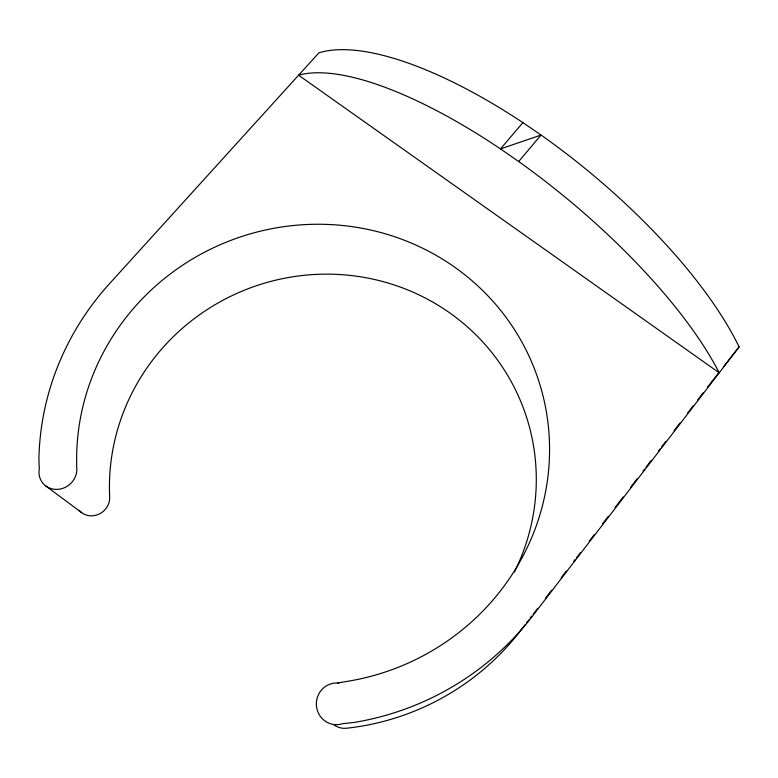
<?xml version="1.0" encoding="UTF-8"?>
<svg xmlns="http://www.w3.org/2000/svg" width="778" height="778" viewBox="0 0 778 778"><rect width="100%" height="100%" fill="white"/><g stroke="black" fill="none" stroke-linecap="round" stroke-linejoin="round"><path stroke-width="1.17" d="M525.053 624.812L520.628 630.579A248.863 242.25 -20.6 0 1 346.443 728.247A18.75 18.195 -85.2 0 1 333.82 724.756M526.531 622.896L528.739 620.008M530.217 618.092L531.695 616.166M533.173 614.241L537.598 608.484M545.709 597.912L551.612 590.22M561.201 577.733L566.365 571.003M573.746 561.395L575.214 559.47M576.692 557.544L580.378 552.74M589.238 541.216L594.402 534.486M602.512 523.915L608.415 516.222M615.058 507.577L623.168 497.006M630.54 487.398L637.182 478.752M643.085 471.06L644.563 469.144M646.032 467.218L651.196 460.488M658.577 450.88L660.055 448.955M661.524 447.039L665.958 441.272M674.069 430.701L679.972 423.008M687.344 413.4L688.822 411.484M689.561 410.521L693.179 405.805M697.526 400.145L703.312 392.608M739.1 346.91L532.629 615.913A275.83 266.621 -19.1 0 1 353.805 722.499L342.777 723.657A20.87 20.267 -83.2 0 1 316.5 706.589A20.87 20.267 -83.2 0 1 337.778 682.987L347.572 681.304A237.3 229.277 -19 0 0 548.529 428.017A237.3 229.277 -19 0 0 303.391 224.696A237.3 229.277 -19 0 0 76.652 456.598L76.643 466.654A19.508 18.03 -39.2 0 1 57.611 489.372A19.508 18.03 -39.2 0 1 39.27 468.92L38.9 458.894A275.83 266.621 -19.1 0 1 109.358 283.853L318.854 52.865A289.659 103.075 39.4 0 1 522.884 122.603L541.05 135.032A289.659 103.075 39.4 0 1 739.1 346.91L723.375 366.924M707.649 386.948L718.882 372.652M518.693 161.523L541.05 135.032L500.517 148.919A290.991 97.055 39.4 0 0 298.596 75.194L719.222 372.808A290.991 97.055 39.4 0 0 518.693 161.523L500.517 148.919L522.884 122.603M337.778 682.987L338.829 683.074M45.717 485.919L81.69 512.663M514.394 572.083A214.125 208.348 -20.4 0 0 366.205 277.775A214.125 208.348 -20.4 0 0 109.679 496.947A17.593 16.416 -40.8 0 1 98.602 514.326A17.593 16.416 -40.8 0 1 79.181 510.31"/></g></svg>
